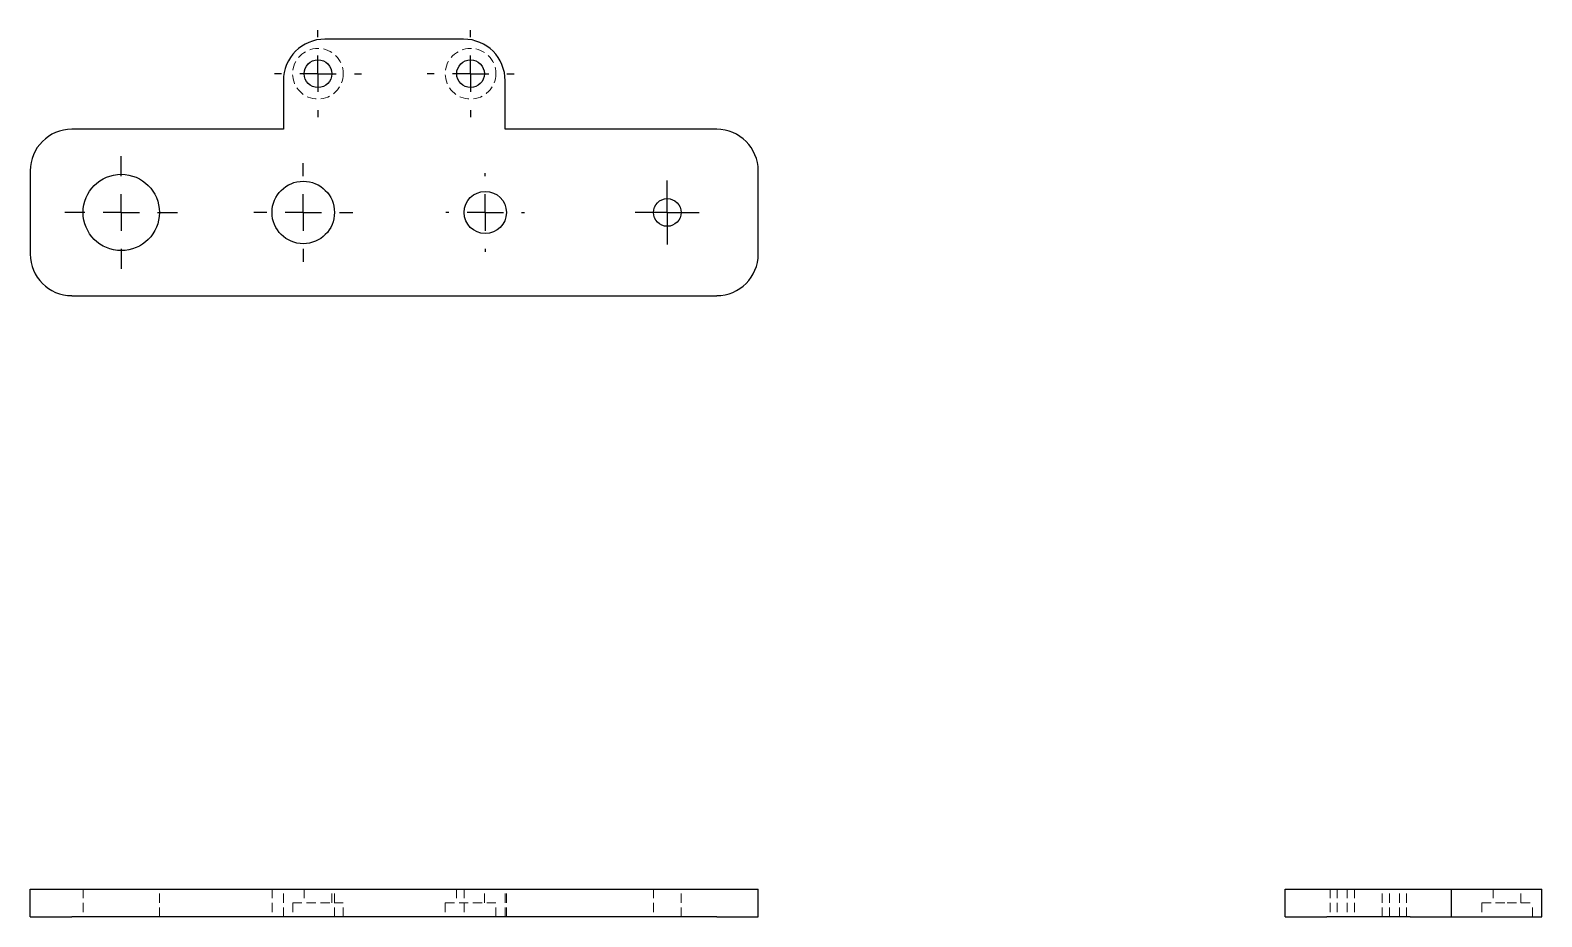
# Model space of a CAD drawing. Header units: millimetres. Extents: x 33 to 241, y 55 to 177.
import ezdxf

# ---------------------------------------------------------------- set-up
doc = ezdxf.new("R2010")
doc.units = ezdxf.units.MM
doc.linetypes.add('HIDDEN', pattern=[1.905, 1.27, -0.635])
doc.layers.add('10', color=7, linetype='Continuous')

# ---------------------------------------------------------------- blocks, each defined once
blk = doc.blocks.new('SW_CENTERMARKSYMBOL_0')
at = {"layer": '10', "color": 0}
for p, q in [((0, 5), (0, 5.98)), ((0, 0), (0, 2.5)), ((-5, 0), (-5.98, 0)), ((0, 0), (-2.5, 0)), ((0, 0), (0, -2.5)), ((0, 0), (2.5, 0)), ((5, 0), (5.98, 0)), ((0, -5), (0, -5.98))]:
    blk.add_line(p, q, dxfattribs=at)
blk = doc.blocks.new('SW_CENTERMARKSYMBOL_1')
at = {"layer": '10', "color": 0}
for p, q in [((0, 5), (0, 5.98)), ((0, 0), (0, 2.5)), ((-5, 0), (-5.98, 0)), ((0, 0), (-2.5, 0)), ((0, 0), (0, -2.5)), ((0, 0), (2.5, 0)), ((5, 0), (5.98, 0)), ((0, -5), (0, -5.98))]:
    blk.add_line(p, q, dxfattribs=at)
blk = doc.blocks.new('SW_CENTERMARKSYMBOL_2')
at = {"layer": '10', "color": 0}
for p, q in [((0, 5), (0, 6.79)), ((0, 0), (0, 2.5)), ((-5, 0), (-6.79, 0)), ((0, 0), (-2.5, 0)), ((0, 0), (0, -2.5)), ((0, 0), (2.5, 0)), ((5, 0), (6.79, 0)), ((0, -5), (0, -6.79))]:
    blk.add_line(p, q, dxfattribs=at)
blk = doc.blocks.new('SW_CENTERMARKSYMBOL_3')
at = {"layer": '10', "color": 0}
for p, q in [((0, 5), (0, 7.74)), ((0, 0), (0, 2.5)), ((-5, 0), (-7.74, 0)), ((0, 0), (-2.5, 0)), ((0, 0), (0, -2.5)), ((0, 0), (2.5, 0)), ((5, 0), (7.74, 0)), ((0, -5), (0, -7.74))]:
    blk.add_line(p, q, dxfattribs=at)
blk = doc.blocks.new('SW_CENTERMARKSYMBOL_4')
at = {"layer": '10', "color": 0}
for p, q in [((0, 2.5), (0, 4.4)), ((0, 0), (0, 2.5)), ((-2.5, 0), (-4.4, 0)), ((0, 0), (-2.5, 0)), ((0, 0), (0, -2.5)), ((0, 0), (2.5, 0)), ((2.5, 0), (4.4, 0)), ((0, -2.5), (0, -4.4))]:
    blk.add_line(p, q, dxfattribs=at)
blk = doc.blocks.new('SW_CENTERMARKSYMBOL_5')
at = {"layer": '10', "color": 0}
for p, q in [((0, 5), (0, 5.4)), ((0, 0), (0, 2.5)), ((-5, 0), (-5.4, 0)), ((0, 0), (-2.5, 0)), ((0, 0), (0, -2.5)), ((0, 0), (2.5, 0)), ((5, 0), (5.4, 0)), ((0, -5), (0, -5.4))]:
    blk.add_line(p, q, dxfattribs=at)

msp = doc.modelspace()

# ---------------------------------------------------------------- linework, layer by layer
at = {"color": 7, "linetype": 'Continuous', "lineweight": 25}
for p, q in [((92.53, 175.62), (73.48, 175.62)), ((67.77, 169.9), (67.77, 163.24)), ((98.24, 163.24), (98.24, 169.9)), ((67.77, 163.24), (38.71, 163.24)), ((127.29, 163.24), (98.24, 163.24)), ((33, 157.52), (33, 146.1)), ((133, 146.1), (133, 157.52)), ((38.71, 140.38), (127.29, 140.38)), ((33, 55.1), (33, 58.9)), ((33, 58.9), (38.71, 58.9)), ((38.71, 58.9), (127.29, 58.9)), ((127.29, 58.9), (133, 58.9)), ((133, 55.1), (133, 58.9)), ((205.38, 55.1), (205.38, 58.9)), ((205.38, 58.9), (211.1, 58.9)), ((211.1, 58.9), (222.52, 58.9)), ((222.52, 58.9), (228.24, 58.9)), ((228.24, 55.1), (228.24, 58.9)), ((228.24, 58.9), (234.9, 58.9)), ((234.9, 58.9), (240.62, 58.9)), ((240.62, 55.1), (240.62, 58.9)), ((33, 55.1), (38.71, 55.1)), ((127.29, 55.1), (38.71, 55.1)), ((127.29, 55.1), (133, 55.1)), ((205.38, 55.1), (211.1, 55.1)), ((222.52, 55.1), (211.1, 55.1)), ((222.52, 55.1), (228.24, 55.1)), ((228.24, 55.1), (234.9, 55.1)), ((234.9, 55.1), (240.62, 55.1))]:
    msp.add_line(p, q, dxfattribs=at)
at = {"color": 7, "linetype": 'HIDDEN', "lineweight": 18}
for p, q in [((40.26, 58.9), (40.26, 55.1)), ((50.74, 55.1), (50.74, 58.9)), ((66.21, 58.9), (66.21, 55.1)), ((67.77, 55.1), (67.77, 58.9)), ((70.62, 58.9), (70.62, 57)), ((74.43, 57), (74.43, 58.9)), ((74.79, 55.1), (74.79, 58.9)), ((91.57, 58.9), (91.57, 57)), ((92.6, 58.9), (92.6, 55.1)), ((95.38, 57), (95.38, 58.9)), ((98.24, 55.1), (98.24, 58.9)), ((98.4, 55.1), (98.4, 58.9)), ((118.6, 58.9), (118.6, 55.1)), ((122.4, 55.1), (122.4, 58.9)), ((211.57, 58.9), (211.57, 55.1)), ((212.52, 58.9), (212.52, 55.1)), ((213.91, 58.9), (213.91, 55.1)), ((214.9, 58.9), (214.9, 55.1)), ((218.71, 55.1), (218.71, 58.9)), ((219.71, 55.1), (219.71, 58.9)), ((221.1, 55.1), (221.1, 58.9)), ((222.05, 55.1), (222.05, 58.9)), ((233.95, 58.9), (233.95, 57)), ((237.76, 57), (237.76, 58.9)), ((69.05, 57), (76, 57)), ((69.05, 57), (69.05, 55.1)), ((76, 55.1), (76, 57)), ((90, 57), (96.95, 57)), ((90, 57), (90, 55.1)), ((96.95, 55.1), (96.95, 57)), ((232.38, 57), (235.86, 57)), ((232.38, 57), (232.38, 55.1)), ((235.86, 57), (239.33, 57)), ((239.33, 55.1), (239.33, 57))]:
    msp.add_line(p, q, dxfattribs=at)
for centre in [(72.52, 170.86), (93.48, 170.86)]:
    msp.add_circle(centre, 3.48, dxfattribs=at)
at = {"color": 7, "linetype": 'Continuous', "lineweight": 25}
for centre, radius in [((72.52, 170.86), 1.9), ((93.48, 170.86), 1.9), ((45.5, 151.81), 5.24), ((70.5, 151.81), 4.29), ((95.5, 151.81), 2.9), ((120.5, 151.81), 1.9)]:
    msp.add_circle(centre, radius, dxfattribs=at)
for centre, start, end in [((73.48, 169.9), 90, 180), ((92.53, 169.9), 0, 90), ((38.71, 157.52), 90, 180), ((127.29, 157.52), 0, 90), ((38.71, 146.1), 180, 270), ((127.29, 146.1), 270, 0)]:
    msp.add_arc(centre, 5.71, start, end, dxfattribs=at)

# ---------------------------------------------------------------- block references
at = {"layer": '10'}
for name, p in [('SW_CENTERMARKSYMBOL_1', (72.52, 170.86)), ('SW_CENTERMARKSYMBOL_0', (93.48, 170.86)), ('SW_CENTERMARKSYMBOL_3', (45.5, 151.81)), ('SW_CENTERMARKSYMBOL_2', (70.5, 151.81)), ('SW_CENTERMARKSYMBOL_5', (95.5, 151.81)), ('SW_CENTERMARKSYMBOL_4', (120.5, 151.81))]:
    msp.add_blockref(name, p, dxfattribs=at)

doc.saveas('drawing.dxf')
